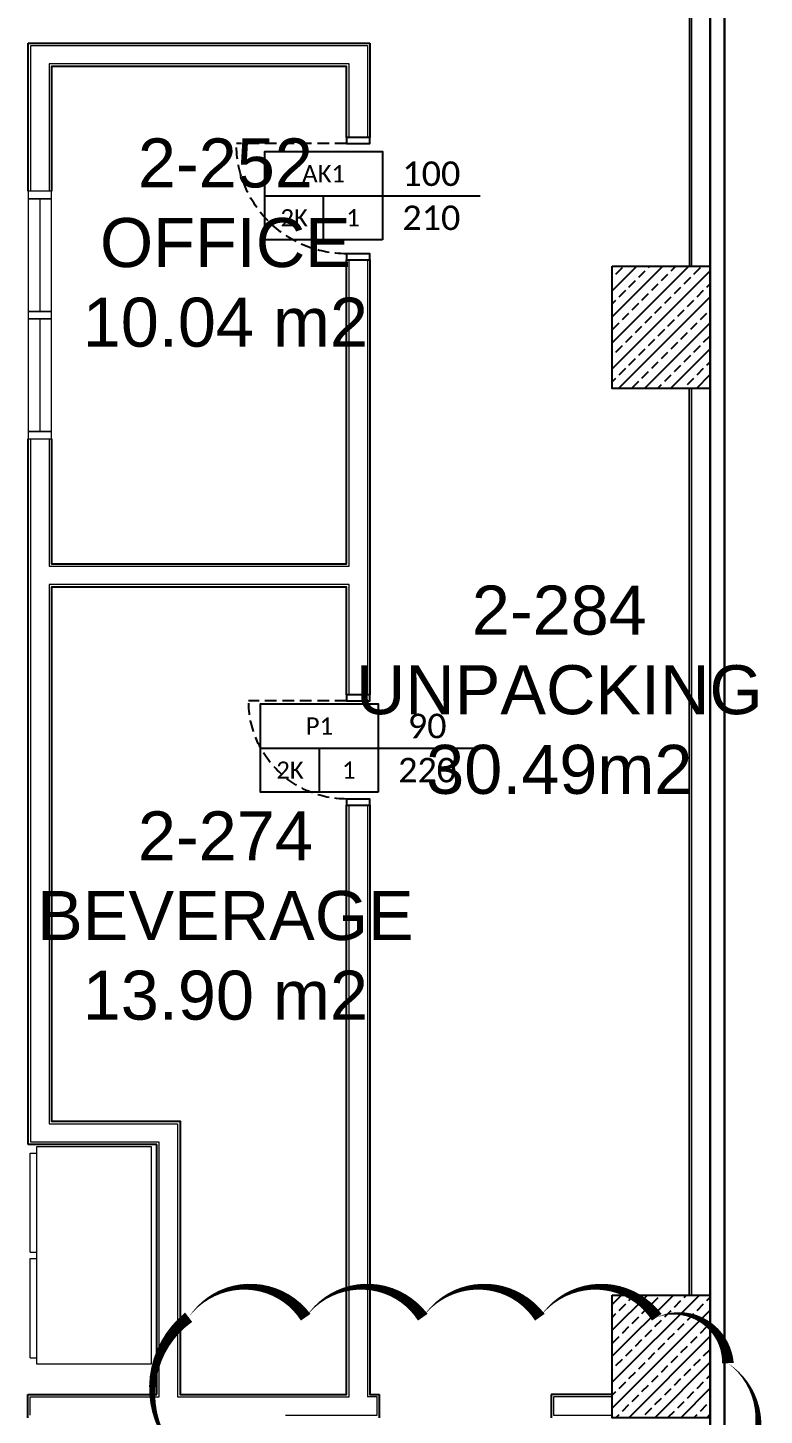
# Model space of a CAD drawing. Header units: metres. Extents: x -9891 to 773, y -8413 to 232.
# Drawn here: x -1396 to -794, y -4176 to -3044 of the extents above; entities that cross this region are included whole.
import ezdxf
from ezdxf.enums import TextEntityAlignment as Align

# ---------------------------------------------------------------- set-up
doc = ezdxf.new("R2010")
doc.units = ezdxf.units.M
doc.header["$LTSCALE"] = 0.01
doc.header["$MEASUREMENT"] = 0
doc.linetypes.add('HIDDEN', pattern=[9.525, 6.35, -3.175])
doc.layers.get('0').update_dxf_attribs({"color": 30, "lineweight": 0})
for name, color, linetype in [('AG-DOOR', 2, 'Continuous'), ('AG-DOOR-NOTATION-WOODDEN', 60, 'Continuous'), ('AG-DOOR-OPENING', 9, 'HIDDEN'), ('AG-DOOR-POLYETHYLENE', 213, 'Continuous'), ('AG-PLASTER', 73, 'Continuous'), ('V-0_Hatch_Concrete', 252, 'Continuous'), ('V-2_Column', 160, 'Continuous')]:
    doc.layers.add(name, color=color, linetype=linetype)
for name, color, linetype, lineweight in [('AG-Profile_Aluminium', 122, 'Continuous', 9), ('AG-Wall', 4, 'Continuous', 20), ('AI-040 @ 250', 2, 'Continuous', 20), ('Cephe Duvarı', 3, 'Continuous', 30), ('HOLD', 7, 'Continuous', 0), ('SP1-Equipment', 4, 'Continuous', 9)]:
    doc.layers.add(name, color=color, linetype=linetype, lineweight=lineweight)
doc.styles.add('ARIAL', font='arial.ttf', dxfattribs={"width": 0.9})
doc.styles.add('CALIBRI LIGHT', font='calibril.ttf')

# ---------------------------------------------------------------- blocks, each defined once
blk = doc.blocks.new('150714_ARSA$0$KOLON 80X120')
at = {"layer": 'V-0_Hatch_Concrete'}
h = blk.add_hatch(dxfattribs=at)
h.set_pattern_fill('ANSI33', color=256, scale=60)
h.set_pattern_definition([(45, (-19036.79, -4512.143), (-10.606602, 10.606602), []), (45, (-19026.183, -4512.143), (-10.606602, 10.606602), [7.5, -3.75])])
h.paths.add_polyline_path([(0, 100), (80, 100), (80, 0), (0, 0)])
at = {"layer": 'V-2_Column'}
blk.add_lwpolyline([(0, 100), (80, 100), (80, 0), (0, 0), (0, 100)], dxfattribs=at)
blk = doc.blocks.new('Cold Line Double Roll-in Refrigerator')
at = {"layer": 'SP1-Equipment', "color": 7, "linetype": 'Continuous', "lineweight": 20}
for p, q in [((1770, 991), (0, 991)), ((0, 991), (0, 51)), ((1770, 51), (1770, 991)), ((0, 51), (1770, 51)), ((50, 1), (50, 51)), ((860, 1), (50, 1)), ((860, 1), (860, 51)), ((910, 1), (910, 51)), ((1720, 1), (910, 1)), ((1720, 1), (1720, 51))]:
    blk.add_line(p, q, dxfattribs=at)
blk = doc.blocks.new('A$C10196342')
at = {"layer": 'SP1-Equipment', "color": 7, "linetype": 'Continuous', "lineweight": 13, "zscale": 999.9999999999994, "rotation": 270}
blk.add_blockref('Cold Line Double Roll-in Refrigerator', (-4755, -31390), dxfattribs=at)
blk = doc.blocks.new('*U8')
at = {"style": 'ARIAL'}
for tag, p in [('NO', (1.676, 0.8)), ('MAHAL', (1.676, -1.8)), ('ALAN', (1.676, -4.4))]:
    blk.add_attdef(tag, text='', height=1.6, dxfattribs=at).set_placement(p, align=Align.MIDDLE_CENTER)
blk = doc.blocks.new('KAPI-100_2')
at = {"layer": 'AG-DOOR', "ltscale": 0.3}
for points in [[(-24, 95), (-24, 100), (-5, 100), (-5, 95)], [(-24, 0), (-24, 5), (-5, 5), (-5, 0)]]:
    blk.add_lwpolyline(points, close=True, dxfattribs=at)
at = {"layer": 'AG-DOOR-OPENING', "ltscale": 150}
blk.add_lwpolyline([(-24, 5), (-114, 5)], dxfattribs=at)
blk.add_arc((-24, 5), 90, 90, 180, dxfattribs=at)
blk = doc.blocks.new('*U188')
blk.add_lwpolyline([(1000, -450), (2200, -450), (2200, 450), (1000, 450)], close=True)
for points in [[(2200, 0), (0, 0)], [(1600, -450), (1600, 0)]]:
    blk.add_lwpolyline(points)
at = {"style": 'CALIBRI LIGHT'}
for tag, height, p in [('GENİŞLİK', 250, (500, 225)), ('KAPIKODU', 175, (1600, 225)), ('YÜKSEKLİK', 250, (500, -225)), ('KATTAKI.SAYISI', 175, (1300, -225)), ('BULUNDUGU.KAT', 175, (1900, -225))]:
    blk.add_attdef(tag, text='', height=height, dxfattribs=at).set_placement(p, align=Align.MIDDLE_CENTER)
blk = doc.blocks.new('KAPI-90')
at = {"layer": 'AG-DOOR', "ltscale": 0.3}
for points in [[(-19, 85), (-19, 90), (0, 90), (0, 85)], [(-19, 0), (-19, 5), (0, 5), (0, 0)]]:
    blk.add_lwpolyline(points, close=True, dxfattribs=at)
at = {"layer": 'AG-DOOR-OPENING', "ltscale": 150}
blk.add_lwpolyline([(-19, 5), (-99, 5)], dxfattribs=at)
blk.add_arc((-19, 5), 80, 90, 180, dxfattribs=at)
blk = doc.blocks.new('A$C1E66127F')
at = {"layer": 'AG-Profile_Aluminium'}
for points in [[(0, 17), (0, -2), (6, -2), (6, 17)], [(98, 17), (98, -2), (104, -2), (104, 17)], [(196, 17), (196, -2), (202, -2), (202, 17)]]:
    blk.add_lwpolyline(points, close=True, dxfattribs=at)
at = {"layer": 'AG-Profile_Aluminium', "color": 152}
for points in [[(6, 17), (6, -2), (98, -2), (98, 17)], [(104, 17), (104, -2), (196, -2), (196, 17)]]:
    blk.add_lwpolyline(points, close=True, dxfattribs=at)
at = {"layer": 'AG-Profile_Aluminium', "color": 1}
for points in [[(98, 7.5), (6, 7.5)], [(196, 7.5), (104, 7.5)]]:
    blk.add_lwpolyline(points, dxfattribs=at)

msp = doc.modelspace()

# ---------------------------------------------------------------- linework, layer by layer
at = {"layer": 'AG-PLASTER'}
for p, q in [((-1395.4, -3056.1), (-1116.4, -3056.1)), ((-1395.4, -3177.1), (-1395.4, -3056.1)), ((-1116.4, -3056.1), (-1116.4, -3133.1)), ((-1395.4, -3955.1), (-1395.4, -3379.1)), ((-1290.4, -3955.1), (-1395.4, -3955.1)), ((-1290.4, -4159.1), (-1290.4, -3955.1)), ((-1395.8, -4178.1), (-1395.8, -4159.1)), ((-1395.8, -4159.1), (-1290.4, -4159.1)), ((-1108.4, -4178.1), (-1108.4, -4159.1)), ((-918.4, -4159.1), (-968.4, -4159.1)), ((-968.4, -4159.1), (-968.4, -4178.1))]:
    msp.add_line(p, q, dxfattribs=at)
for points in [[(-855.4, -2498.1), (-855.4, -3238.1)], [(-1135.4, -3133.1), (-1135.4, -3075.1), (-1376.4, -3075.1), (-1376.4, -3177.1)], [(-1376.4, -3379.1), (-1376.4, -3481.1), (-1135.4, -3481.1), (-1135.4, -3233.1)], [(-1116.4, -3233.1), (-1116.4, -3498.1), (-1116.4, -3588.1)], [(-855.4, -4078.1), (-855.4, -3338.1)], [(-1116.4, -3678.1), (-1116.4, -4159.1), (-1108.4, -4159.1)]]:
    msp.add_lwpolyline(points, dxfattribs=at)
at = {"layer": 'AG-Wall'}
for p, q in [((-1393.4, -3058.1), (-1118.4, -3058.1)), ((-1393.4, -3177.1), (-1393.4, -3058.1)), ((-1118.4, -3058.1), (-1118.4, -3133.1)), ((-1118.4, -3133.1), (-1133.4, -3133.1)), ((-1118.4, -3233.1), (-1133.4, -3233.1)), ((-1393.4, -3953.1), (-1393.4, -3379.1)), ((-1118.4, -3588.1), (-1133.4, -3588.1)), ((-1118.4, -3678.1), (-1133.4, -3678.1)), ((-1288.4, -3953.1), (-1393.4, -3953.1)), ((-1288.4, -4161.1), (-1288.4, -3953.1)), ((-1393.8, -4176.1), (-1393.8, -4161.1)), ((-1393.8, -4161.1), (-1288.4, -4161.1))]:
    msp.add_line(p, q, dxfattribs=at)
at = {"layer": 'AG-Wall', "linetype": 'Continuous', "transparency": 33554687}
for p, q in [((-1110.4, -4161.1), (-1118.4, -4161.1)), ((-1110.4, -4176.1), (-1110.4, -4161.1))]:
    msp.add_line(p, q, dxfattribs=at)
at = {"layer": 'AG-Wall'}
for points in [[(-853.4, -3238.1), (-853.4, -2498.1), (-838.4, -2498.1), (-838.4, -3238.1), (-853.4, -3238.1)], [(-1133.4, -3133.1), (-1133.4, -3073.1), (-1378.4, -3073.1), (-1378.4, -3177.1)], [(-1378.4, -3379.1), (-1378.4, -3483.1), (-1133.4, -3483.1), (-1133.4, -3233.1)], [(-1118.4, -3233.1), (-1118.4, -3498.1), (-1118.4, -3498.1), (-1118.4, -3588.1)], [(-853.4, -4078.1), (-853.4, -3338.1), (-838.4, -3338.1), (-838.4, -4078.1), (-853.4, -4078.1)], [(-1133.4, -3588.1), (-1133.4, -3498.1), (-1378.4, -3498.1), (-1378.4, -3938.1), (-1273.4, -3938.1), (-1273.4, -4161.1), (-1133.4, -4161.1), (-1133.4, -3678.1)], [(-1118.4, -3678.1), (-1118.4, -4161.1)]]:
    msp.add_lwpolyline(points, dxfattribs=at)
at = {"layer": 'AG-Wall', "linetype": 'Continuous', "transparency": 33554687}
msp.add_lwpolyline([(-918.4, -4161.1), (-966.4, -4161.1), (-966.4, -4176.1), (-918.4, -4176.1)], dxfattribs=at)
at = {"layer": 'Cephe Duvarı', "ltscale": 1000, "transparency": 33554687}
msp.add_line((-838.4, -718.1), (-838.4, -5173.6), dxfattribs=at)
msp.add_lwpolyline([(-918.4, -718.1), (-918.4, -706.6), (-826.9, -706.6), (-826.9, -5175.6), (-838.4, -5175.6), (-838.4, -5173.6)], dxfattribs=at)
at = {"layer": 'HOLD'}
msp.add_lwpolyline([(-1264.4, -4096.1, 0, 9.56, -0.520567), (-1168.8, -4096.1, 0, 9.56, -0.520567), (-1073.2, -4096.1, 0, 9.56, -0.520567), (-977.6, -4096.1, 0, 9.56, -0.520567), (-882.1, -4096.1, 0, 9.56, -0.520567), (-824, -4133.6, 0, 9.56, -0.520567), (-824, -4229.2, 0, 9.56, -0.520567), (-824, -4324.8, 0, 9.56, -0.520567), (-824, -4420.4, 0, 9.56, -0.520567), (-824, -4516, 0, 9.56, -0.520567), (-824, -4611.6, 0, 9.56, -0.520567), (-905.5, -4625.7, 0, 9.56, -0.520567), (-1001.1, -4625.7, 0, 9.56, -0.520567), (-1096.7, -4625.7, 0, 9.56, -0.520567), (-1192.2, -4625.7, 0, 9.56, -0.520567), (-1264.4, -4602.3, 0, 9.56, -0.519856), (-1259.4, -4506.7, 0, 9.56, -0.520567), (-1259.4, -4411.1, 0, 9.56, -0.520567), (-1259.4, -4315.5, 0, 9.56, -0.520567), (-1259.4, -4219.9, 0, 9.56, -0.520143)], format="xyseb", close=True, dxfattribs=at)

# ---------------------------------------------------------------- block references
at = {"layer": 'AI-040 @ 250', "color": 2, "linetype": 'Continuous', "lineweight": -2, "transparency": 33554610, "xscale": 25, "yscale": 25, "zscale": 25}
msp.add_blockref('*U8', (-1003.6, -3538.9), dxfattribs=at).add_auto_attribs({'ALAN': '30.49m2', 'MAHAL': 'UNPACKING', 'NO': '2-284'})
at = {"layer": 'V-2_Column'}
for p in [(-918.4, -3338.1), (-918.4, -4178.1)]:
    msp.add_blockref('150714_ARSA$0$KOLON 80X120', p, dxfattribs=at)

# ---------------------------------------------------------------- next in the draw order: block references
at = {"layer": 'SP1-Equipment', "xscale": 0.1, "yscale": 0.1, "zscale": 0.1}
msp.add_blockref('A$C10196342', (-918.3, -818.1), dxfattribs=at)

# ---------------------------------------------------------------- next in the draw order: linework, layer by layer
at = {"layer": 'AG-PLASTER'}
msp.add_lwpolyline([(-1135.4, -3588.1), (-1135.4, -3500.1), (-1376.4, -3500.1), (-1376.4, -3936.1), (-1271.4, -3936.1), (-1271.4, -4159.1), (-1135.4, -4159.1), (-1135.4, -3678.1)], dxfattribs=at)
at = {"layer": 'AG-Wall', "linetype": 'Continuous', "transparency": 33554687}
msp.add_line((-1185.4, -4176.1), (-1110.4, -4176.1), dxfattribs=at)

# ---------------------------------------------------------------- next in the draw order: block references
at = {"xscale": -1, "rotation": 180}
for name, p in [('KAPI-100_2', (-1111.4, -3133.1)), ('KAPI-90', (-1116.4, -3588.1))]:
    msp.add_blockref(name, p, dxfattribs=at)
at = {"layer": 'AG-DOOR-NOTATION-WOODDEN', "ltscale": 0.3}
ref = msp.add_blockref('*U188', (-1026.2, -3180.7), dxfattribs=dict(at, xscale=-0.08000000000000002, yscale=0.08000000000000002, zscale=0.08000000000000002))
ref.add_attrib('BULUNDUGU.KAT', '2K', dxfattribs={"layer": '0', "height": 14, "style": 'CALIBRI LIGHT'}).set_placement((-1178.2, -3198.7), align=Align.MIDDLE_CENTER)
ref.add_attrib('KATTAKI.SAYISI', '1', dxfattribs={"layer": '0', "height": 14, "style": 'CALIBRI LIGHT'}).set_placement((-1130.2, -3198.7), align=Align.MIDDLE_CENTER)
ref.add_attrib('KAPIKODU', 'AK1', dxfattribs={"layer": '0', "height": 14, "style": 'CALIBRI LIGHT'}).set_placement((-1154.2, -3162.7), align=Align.MIDDLE_CENTER)
ref.add_attrib('YÜKSEKLİK', '210', dxfattribs={"layer": '0', "height": 20, "style": 'CALIBRI LIGHT'}).set_placement((-1066.2, -3198.7), align=Align.MIDDLE_CENTER)
ref.add_attrib('GENİŞLİK', '100', dxfattribs={"layer": '0', "height": 20, "style": 'CALIBRI LIGHT'}).set_placement((-1066.2, -3162.7), align=Align.MIDDLE_CENTER)
at = {"layer": 'AG-DOOR-POLYETHYLENE'}
ref = msp.add_blockref('*U188', (-1029.6, -3631.5), dxfattribs=dict(at, xscale=-0.08000000000000002, yscale=0.08000000000000002, zscale=0.08000000000000002))
ref.add_attrib('BULUNDUGU.KAT', '2K', dxfattribs={"layer": '0', "height": 14, "style": 'CALIBRI LIGHT'}).set_placement((-1181.6, -3649.5), align=Align.MIDDLE_CENTER)
ref.add_attrib('KATTAKI.SAYISI', '1', dxfattribs={"layer": '0', "height": 14, "style": 'CALIBRI LIGHT'}).set_placement((-1133.6, -3649.5), align=Align.MIDDLE_CENTER)
ref.add_attrib('KAPIKODU', 'P1', dxfattribs={"layer": '0', "height": 14, "style": 'CALIBRI LIGHT'}).set_placement((-1157.6, -3613.5), align=Align.MIDDLE_CENTER)
ref.add_attrib('YÜKSEKLİK', '220', dxfattribs={"layer": '0', "height": 20, "style": 'CALIBRI LIGHT'}).set_placement((-1069.6, -3649.5), align=Align.MIDDLE_CENTER)
ref.add_attrib('GENİŞLİK', '90', dxfattribs={"layer": '0', "height": 20, "style": 'CALIBRI LIGHT'}).set_placement((-1069.6, -3613.5), align=Align.MIDDLE_CENTER)
at = {"layer": 'AG-Profile_Aluminium', "rotation": 90}
msp.add_blockref('A$C1E66127F', (-1378.4, -3379.1), dxfattribs=at)
at = {"layer": 'AI-040 @ 250', "color": 2, "linetype": 'Continuous', "lineweight": -2, "transparency": 33554610, "xscale": 25, "yscale": 25, "zscale": 25}
for p, values in [((-1276.3, -3173.9), {'ALAN': '10.04 m2', 'MAHAL': 'OFFICE', 'NO': '2-252'}), ((-1276.3, -3723.2), {'ALAN': '13.90 m2', 'MAHAL': 'BEVERAGE', 'NO': '2-274'})]:
    msp.add_blockref('*U8', p, dxfattribs=at).add_auto_attribs(values)

doc.saveas('drawing.dxf')
